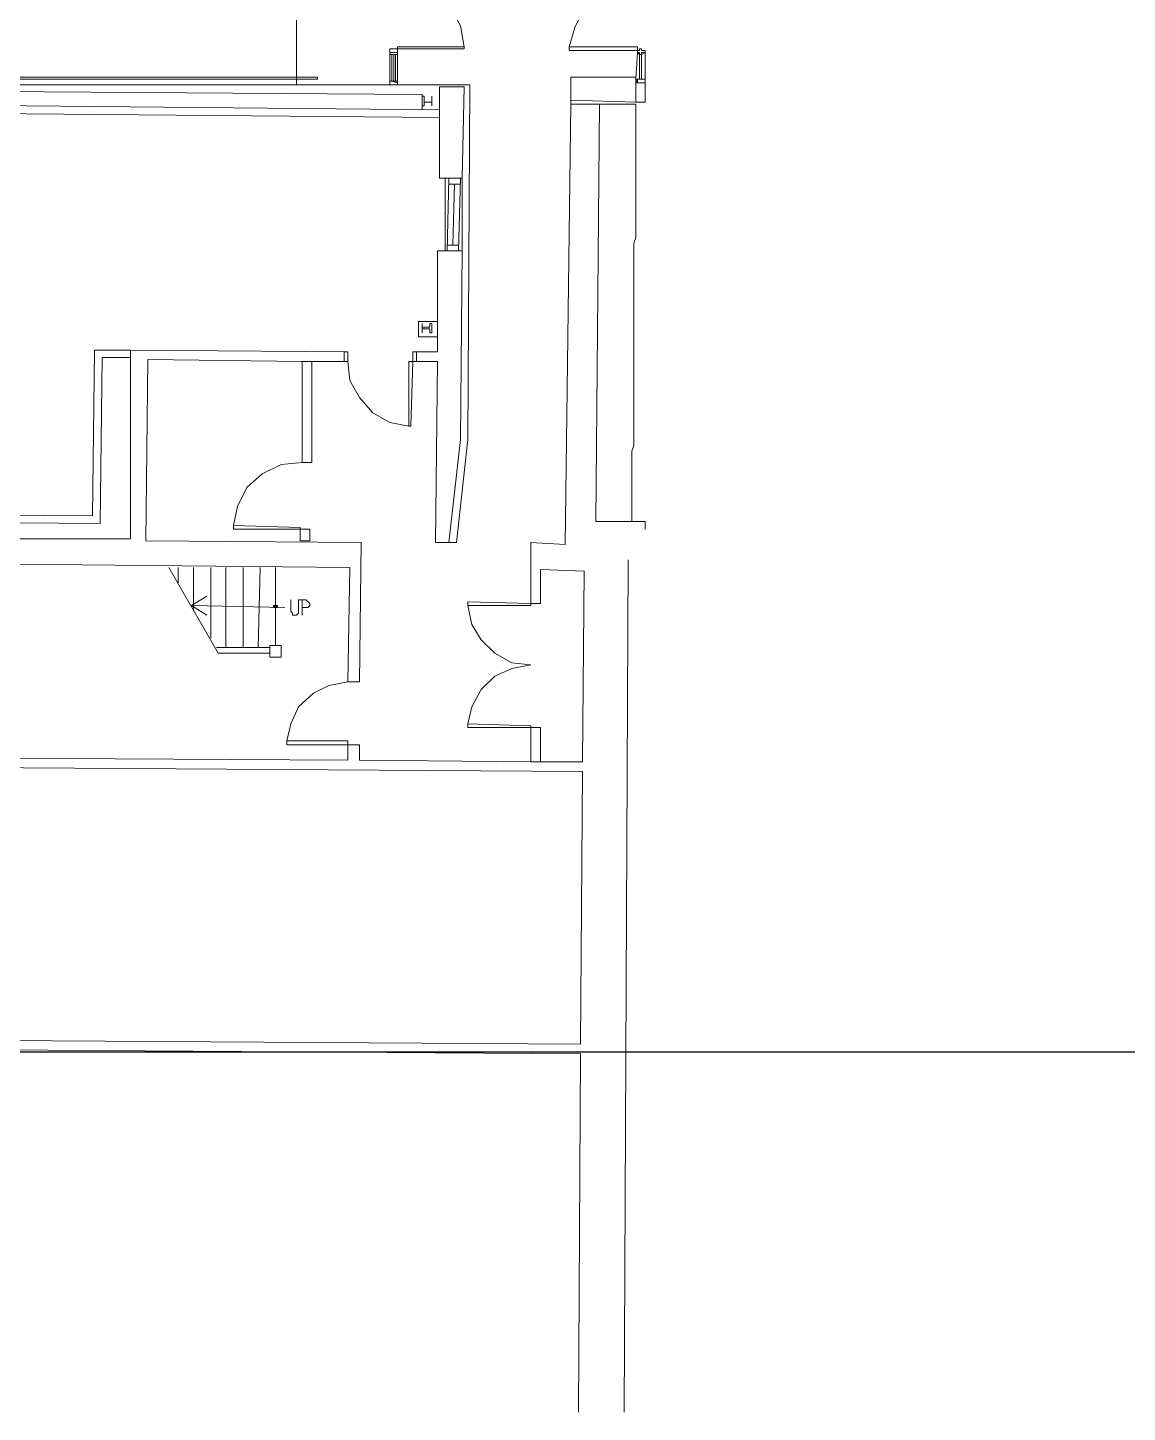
# Model space of a CAD drawing. Header units: metres. Extents: x 3 to 116, y 0 to 119.
# Drawn here: x 59.47 to 74.23, y 0.39 to 18.97 of the extents above; entities that cross this region are included whole.
import ezdxf

# ---------------------------------------------------------------- set-up
doc = ezdxf.new("R2010")
doc.units = ezdxf.units.M
doc.layers.add('Outside', color=7, linetype='Continuous')
doc.layers.add('PDF_Geometry', color=7, linetype='Continuous', transparency=0.8)

msp = doc.modelspace()

# ---------------------------------------------------------------- linework, layer by layer
at = {"layer": 'Outside'}
msp.add_lwpolyline([(48.27, 8.76), (48.27, 15.55), (50.47, 15.55), (56.568, 15.55), (56.568, 9.835), (53.031, 9.835), (53.031, 4.232), (48.449, 4.258), (48.449, 0.958), (59.065, 0.958), (59.091, 5.23), (67.536, 5.23), (100.096, 5.23), (100.096, 66.704)], dxfattribs=at)
at = {"layer": 'PDF_Geometry', "lineweight": 5}
for points in [[(63.082, 18.277), (63.082, 18.2), (63.082, 20.886)], [(65.333, 18.686), (64.438, 18.686), (64.438, 18.712), (65.333, 18.712), (65.333, 18.686), (65.333, 18.712), (65.282, 18.993), (65.154, 19.223), (64.949, 19.403), (64.719, 19.53), (64.438, 19.582), (64.719, 19.607), (64.949, 19.735), (65.154, 19.914), (65.282, 20.17), (65.333, 20.426), (65.333, 20.477), (65.333, 20.426), (64.438, 20.426), (64.438, 20.477), (65.333, 20.477)], [(66.74, 18.712), (66.817, 18.968), (66.945, 19.223), (67.15, 19.403), (67.38, 19.505), (67.661, 19.556), (67.38, 19.607), (67.15, 19.71), (66.945, 19.914), (66.817, 20.144), (66.766, 20.4), (66.766, 20.451), (66.766, 20.4), (67.661, 20.4), (67.661, 20.451), (66.766, 20.451)], [(64.335, 18.635), (64.335, 18.251)], [(64.438, 18.635), (64.335, 18.635), (64.438, 18.635), (64.438, 18.2)], [(64.438, 18.226), (64.438, 18.2), (64.438, 18.251), (64.335, 18.251), (64.335, 18.2), (64.335, 18.226), (64.335, 18.2), (64.335, 18.251), (64.438, 18.251), (64.438, 18.2), (64.438, 18.226), (64.361, 18.251), (64.361, 18.609), (64.412, 18.609), (64.412, 18.251), (64.387, 18.251), (64.387, 18.609), (64.387, 18.251)], [(64.438, 18.686), (64.438, 18.712)], [(67.661, 18.226), (67.636, 18.226), (67.636, 18.277), (67.764, 18.277), (67.764, 18.226), (67.764, 18.277), (67.661, 18.277), (67.661, 18.226), (67.636, 18.277), (67.661, 18.635), (67.687, 18.609), (67.687, 18.277), (67.712, 18.277), (67.712, 18.609), (67.764, 18.635), (67.764, 18.277), (67.712, 18.277), (67.712, 18.609), (67.712, 18.277)], [(67.661, 18.661), (67.661, 18.712)], [(67.687, 18.661), (67.687, 18.686), (67.687, 18.661), (67.661, 18.661), (67.661, 18.635), (67.687, 18.635), (67.687, 18.609), (67.712, 18.609), (67.712, 18.635), (67.764, 18.635), (67.764, 18.661), (67.712, 18.661), (67.712, 18.686), (67.687, 18.686), (67.687, 18.661), (67.661, 18.661), (67.661, 18.635), (67.687, 18.635), (67.687, 18.609), (67.712, 18.609), (67.712, 18.635), (67.764, 18.635), (67.764, 18.661), (67.712, 18.661), (67.712, 18.686), (67.687, 18.686)], [(67.584, 18.303), (67.636, 18.303), (66.766, 18.303), (66.766, 17.944), (66.689, 12.035), (66.229, 12.06), (66.229, 11.242), (66.229, 11.216)], [(67.636, 17.97), (67.636, 18.226), (67.764, 18.226), (67.764, 17.97), (67.636, 17.97), (66.766, 17.996), (66.766, 17.944), (67.15, 17.944), (67.15, 17.816)], [(54.589, 18.021), (54.537, 18.175), (54.537, 18.2), (56.763, 18.2), (65.41, 18.2), (65.384, 13.442), (65.231, 12.06), (64.949, 12.06), (64.975, 14.491), (64.694, 14.491), (64.694, 14.619), (64.975, 14.619), (64.975, 15.975), (65.308, 15.975), (65.256, 15.975), (65.282, 16.947)], [(64.77, 17.868), (64.77, 18.072), (57.147, 18.123), (57.121, 15.105), (57.096, 11.677), (56.737, 11.677), (56.712, 9.835), (56.814, 9.835), (56.814, 11.677)], [(66.766, 18.2), (66.766, 18.175)], [(57.147, 17.689), (57.147, 17.944), (65.001, 17.868)], [(67.584, 17.944), (67.636, 17.944), (66.766, 17.944)], [(67.15, 17.944), (67.098, 12.342), (67.764, 12.342), (67.764, 12.239)], [(67.636, 17.944), (67.636, 16.154), (67.61, 16.077), (67.61, 13.365), (67.584, 13.288), (67.584, 13.16), (67.584, 12.342)], [(65.001, 17.765), (58.938, 17.816), (58.938, 17.433), (57.172, 17.433), (57.121, 12.444), (60.345, 12.419), (60.37, 14.644), (60.856, 14.644), (60.856, 14.542), (60.473, 14.542), (60.447, 12.316), (57.096, 12.342)], [(65.103, 15.975), (65.129, 16.947), (65.103, 15.975), (65.077, 15.975), (65.077, 16.947)], [(65.308, 16.947), (65.308, 15.975), (65.282, 13.442), (65.129, 12.06)], [(65.129, 16.87), (65.282, 16.87), (65.205, 16.87), (65.18, 16.051), (65.256, 16.051), (65.103, 16.051)], [(64.975, 14.823), (64.719, 14.823), (64.719, 15.028), (64.975, 15.028)], [(63.159, 14.491), (63.159, 13.135), (63.287, 13.135), (63.287, 14.491), (63.159, 14.491), (61.086, 14.516), (61.061, 12.086), (63.952, 12.06), (63.926, 10.193), (63.773, 10.193), (63.798, 11.728), (58.4, 11.779), (58.4, 12.112), (58.758, 12.112), (60.856, 12.112), (60.856, 14.644), (63.773, 14.619), (63.773, 14.491)], [(63.287, 14.491), (63.773, 14.491), (63.798, 14.235), (63.926, 14.005), (64.105, 13.8), (64.335, 13.672), (64.591, 13.621)], [(63.721, 14.491), (63.721, 14.619), (63.721, 14.491), (63.773, 14.491), (63.773, 14.619), (63.721, 14.619)], [(64.642, 14.491), (64.591, 14.491)], [(62.238, 12.291), (62.289, 12.546), (62.417, 12.802), (62.621, 12.981), (62.877, 13.109), (63.159, 13.135), (63.287, 13.135)], [(63.133, 12.265), (63.133, 12.239), (63.261, 12.239), (63.133, 12.239), (63.133, 12.086), (63.261, 12.086), (63.261, 12.239)], [(61.368, 11.728), (62.033, 10.577), (62.724, 10.577), (62.724, 10.653), (62.007, 10.653)], [(61.496, 11.523), (61.496, 11.728)], [(61.7, 11.728), (61.7, 11.139)], [(61.931, 10.781), (61.931, 11.728)], [(62.135, 11.728), (62.135, 10.653)], [(62.366, 10.653), (62.366, 11.728)], [(62.596, 11.728), (62.57, 10.653)], [(62.877, 10.679), (62.724, 10.679), (62.724, 10.525), (62.877, 10.525), (62.877, 10.679), (62.801, 10.679), (62.801, 11.728)], [(66.229, 11.242), (66.356, 11.242), (66.356, 11.702), (66.945, 11.677), (66.919, 9.118), (66.356, 9.118)], [(67.533, 11.83), (67.482, 0.395)], [(61.88, 11.344), (61.675, 11.216), (61.88, 11.088)], [(62.928, 11.191), (61.675, 11.216)], [(62.826, 11.216), (62.801, 11.191), (62.801, 11.216), (62.775, 11.216), (62.801, 11.191), (62.775, 11.191), (62.826, 11.191)], [(63.159, 11.088), (63.159, 11.293), (63.108, 11.293), (63.108, 11.114), (63.082, 11.088), (63.031, 11.088), (63.031, 11.114), (63.005, 11.139), (63.005, 11.293)], [(63.159, 11.293), (63.21, 11.293), (63.261, 11.242), (63.261, 11.216), (63.235, 11.191), (63.159, 11.191)], [(65.384, 11.267), (66.229, 11.242), (66.229, 11.216), (65.384, 11.216), (65.384, 11.267), (65.384, 11.216), (65.436, 10.96), (65.563, 10.756), (65.743, 10.577), (65.973, 10.449), (66.229, 10.423), (65.973, 10.372), (65.743, 10.27), (65.563, 10.091), (65.436, 9.86), (65.384, 9.63)], [(63.773, 10.193), (63.517, 10.142), (63.312, 10.039), (63.108, 9.86), (63.005, 9.63), (62.954, 9.4), (62.954, 9.349), (62.954, 9.4), (63.773, 9.4), (63.773, 9.349), (62.954, 9.349)], [(66.229, 9.118), (63.926, 9.144), (63.926, 9.349), (63.773, 9.349), (63.773, 9.144), (59.091, 9.17), (59.091, 9.656), (58.145, 9.656), (58.093, 9.656), (58.093, 9.553), (58.068, 9.553), (58.068, 9.502), (58.093, 9.502), (58.093, 9.451), (58.145, 9.451), (58.145, 9.477), (58.093, 9.451), (58.093, 8.658), (58.042, 8.658), (58.068, 9.451), (58.093, 9.451)], [(66.229, 9.579), (66.229, 9.118), (66.356, 9.118), (66.356, 9.579), (66.229, 9.579), (66.229, 9.604)], [(58.093, 9.425), (58.145, 9.425), (58.733, 9.4), (58.733, 9.042), (66.919, 8.99), (66.894, 5.332), (59.091, 5.383), (59.091, 5.255), (66.894, 5.204), (66.868, 0.395)], [(63.773, 9.349), (63.773, 9.4)]]:
    msp.add_lwpolyline(points, dxfattribs=at)
for points in [[(64.438, 18.661), (64.438, 18.635), (64.438, 18.686), (64.335, 18.686), (64.335, 18.635), (64.335, 18.661), (64.335, 18.635), (64.335, 18.686), (64.438, 18.686), (64.438, 18.635)], [(64.438, 18.635), (64.438, 18.609), (64.335, 18.609), (64.335, 18.635), (64.335, 18.609), (64.438, 18.609)], [(66.74, 18.661), (66.74, 18.712), (67.661, 18.712), (67.661, 18.661)], [(50.495, 18.277), (53.975, 18.277), (54.154, 18.379), (54.358, 18.379), (54.537, 18.277), (63.363, 18.277), (63.363, 18.303), (54.563, 18.303), (54.358, 18.43), (54.154, 18.43), (53.949, 18.303), (50.495, 18.303)], [(64.898, 17.919), (64.898, 17.97), (64.796, 17.97), (64.796, 17.919), (64.77, 17.919), (64.77, 18.047), (64.796, 18.047), (64.796, 17.97), (64.898, 17.97), (64.898, 18.047)], [(65.001, 18.175), (65.333, 18.175), (65.308, 16.947), (65.001, 16.947)], [(64.898, 14.874), (64.873, 14.874), (64.873, 14.926), (64.77, 14.926), (64.77, 14.874), (64.77, 15.002), (64.77, 14.951), (64.873, 14.951), (64.873, 15.002), (64.898, 15.002)], [(64.617, 13.621), (64.591, 13.621), (64.591, 14.491), (64.642, 14.491)], [(64.694, 14.491), (64.694, 14.619), (64.642, 14.619), (64.642, 14.491)], [(62.238, 12.239), (62.238, 12.291), (63.133, 12.265), (63.133, 12.239)], [(62.826, 11.191), (62.826, 11.216), (62.775, 11.216), (62.775, 11.191)], [(65.384, 9.579), (65.384, 9.63), (66.229, 9.604), (66.229, 9.579)]]:
    msp.add_lwpolyline(points, close=True, dxfattribs=at)

doc.saveas('drawing.dxf')
